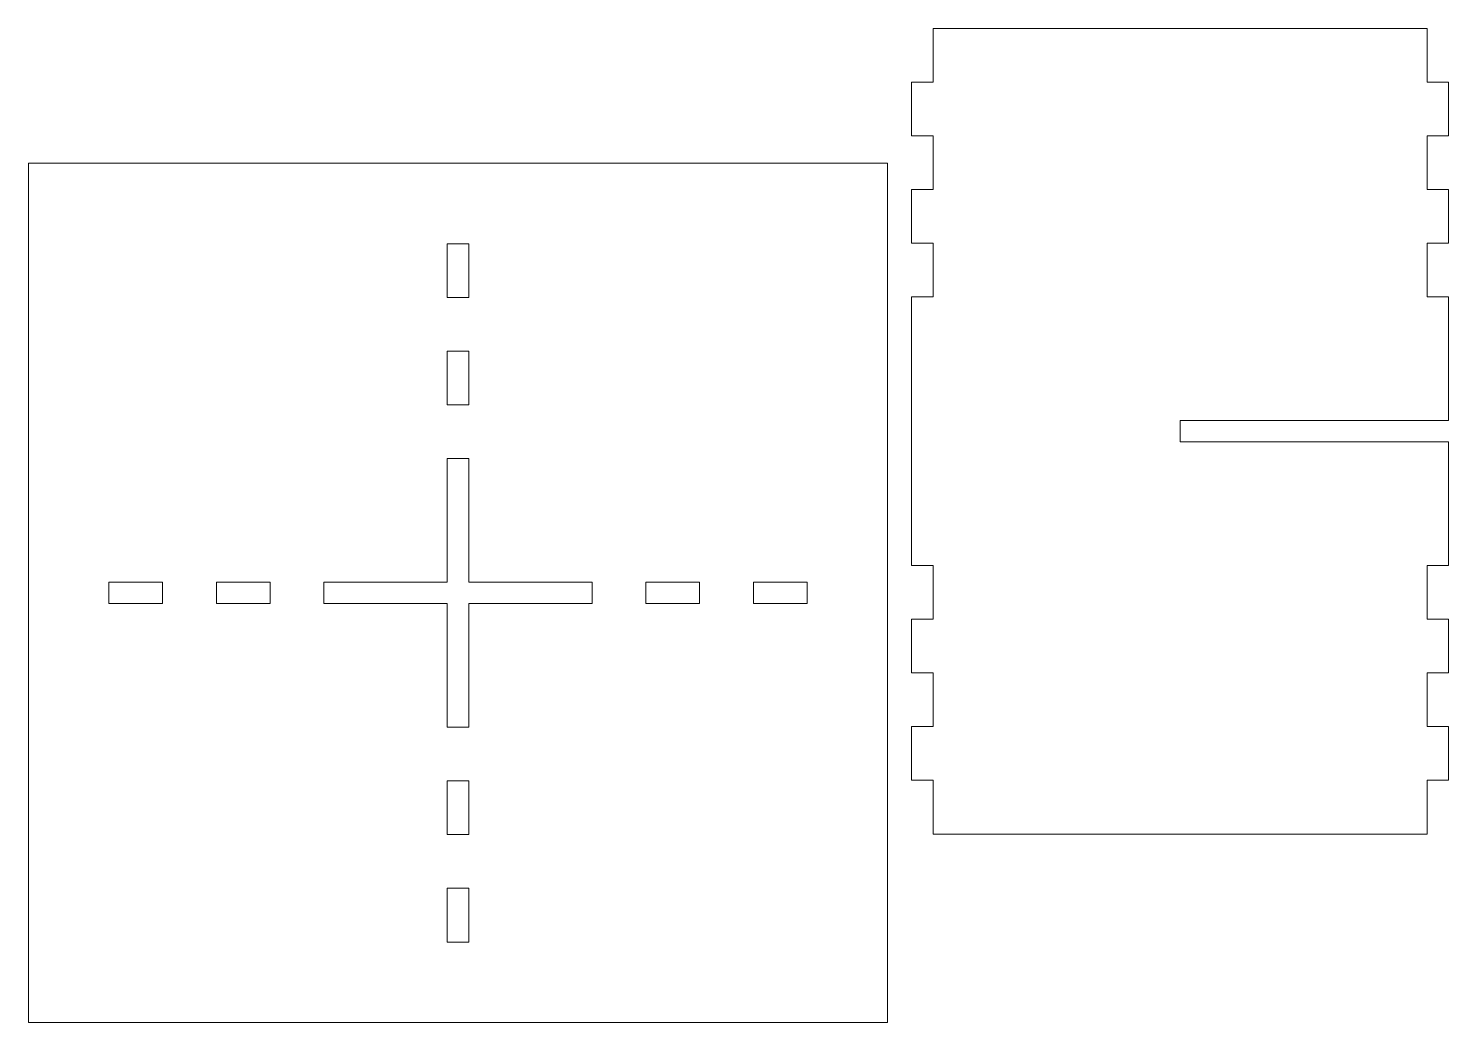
# Model space of a CAD drawing. Header units: millimetres. Extents: x 6 to 271, y 9 to 194.
import ezdxf

# ---------------------------------------------------------------- set-up
doc = ezdxf.new("R2010")
doc.units = ezdxf.units.MM

msp = doc.modelspace()

# ---------------------------------------------------------------- linework, layer by layer
at = {"color": 7, "linetype": 'Continuous', "lineweight": 15}
for p, q in [((174.93, 183.72), (174.93, 193.72)), ((174.93, 193.72), (266.93, 193.72)), ((266.93, 193.72), (266.93, 183.72)), ((170.93, 173.72), (170.93, 183.72)), ((170.93, 183.72), (174.93, 183.72)), ((266.93, 183.72), (270.93, 183.72)), ((270.93, 183.72), (270.93, 173.72)), ((174.93, 173.72), (170.93, 173.72)), ((174.93, 163.72), (174.93, 173.72)), ((266.93, 173.72), (266.93, 163.72)), ((270.93, 173.72), (266.93, 173.72)), ((6.46, 168.61), (6.46, 8.61)), ((166.46, 168.61), (6.46, 168.61)), ((166.46, 8.61), (166.46, 168.61)), ((170.93, 153.72), (170.93, 163.72)), ((170.93, 163.72), (174.93, 163.72)), ((266.93, 163.72), (270.93, 163.72)), ((270.93, 163.72), (270.93, 153.72)), ((88.46, 153.61), (84.46, 153.61)), ((84.46, 153.61), (84.46, 143.61)), ((88.46, 143.61), (88.46, 153.61)), ((174.93, 153.72), (170.93, 153.72)), ((174.93, 143.72), (174.93, 153.72)), ((270.93, 153.72), (266.93, 153.72)), ((266.93, 153.72), (266.93, 143.72)), ((84.46, 143.61), (88.46, 143.61)), ((170.93, 93.72), (170.93, 143.72)), ((170.93, 143.72), (174.93, 143.72)), ((266.93, 143.72), (270.93, 143.72)), ((270.93, 143.72), (270.93, 120.72)), ((84.46, 133.61), (84.46, 123.61)), ((88.46, 133.61), (84.46, 133.61)), ((88.46, 123.61), (88.46, 133.61)), ((84.46, 123.61), (88.46, 123.61)), ((270.93, 120.72), (220.93, 120.72)), ((220.93, 120.72), (220.93, 116.72)), ((220.93, 116.72), (270.93, 116.72)), ((270.93, 116.72), (270.93, 93.72)), ((84.46, 113.61), (84.46, 90.61)), ((88.46, 113.61), (84.46, 113.61)), ((88.46, 90.61), (88.46, 113.61)), ((174.93, 93.72), (170.93, 93.72)), ((174.93, 83.72), (174.93, 93.72)), ((266.93, 93.72), (266.93, 83.72)), ((270.93, 93.72), (266.93, 93.72)), ((21.46, 90.61), (21.46, 86.61)), ((31.46, 90.61), (21.46, 90.61)), ((31.46, 86.61), (31.46, 90.61)), ((41.46, 90.61), (41.46, 86.61)), ((51.46, 90.61), (41.46, 90.61)), ((51.46, 86.61), (51.46, 90.61)), ((61.46, 90.61), (61.46, 86.61)), ((84.46, 90.61), (61.46, 90.61)), ((111.46, 90.61), (88.46, 90.61)), ((111.46, 86.61), (111.46, 90.61)), ((121.46, 90.61), (121.46, 86.61)), ((131.46, 90.61), (121.46, 90.61)), ((131.46, 86.61), (131.46, 90.61)), ((151.46, 90.61), (141.46, 90.61)), ((141.46, 90.61), (141.46, 86.61)), ((151.46, 86.61), (151.46, 90.61)), ((21.46, 86.61), (31.46, 86.61)), ((41.46, 86.61), (51.46, 86.61)), ((61.46, 86.61), (84.46, 86.61)), ((84.46, 86.61), (84.46, 63.61)), ((88.46, 86.61), (111.46, 86.61)), ((88.46, 63.61), (88.46, 86.61)), ((121.46, 86.61), (131.46, 86.61)), ((141.46, 86.61), (151.46, 86.61)), ((170.93, 83.72), (174.93, 83.72)), ((170.93, 73.72), (170.93, 83.72)), ((266.93, 83.72), (270.93, 83.72)), ((270.93, 83.72), (270.93, 73.72)), ((174.93, 73.72), (170.93, 73.72)), ((174.93, 63.72), (174.93, 73.72)), ((270.93, 73.72), (266.93, 73.72)), ((266.93, 73.72), (266.93, 63.72)), ((84.46, 63.61), (88.46, 63.61)), ((170.93, 63.72), (174.93, 63.72)), ((170.93, 53.72), (170.93, 63.72)), ((266.93, 63.72), (270.93, 63.72)), ((270.93, 63.72), (270.93, 53.72)), ((88.46, 53.61), (84.46, 53.61)), ((84.46, 53.61), (84.46, 43.61)), ((88.46, 43.61), (88.46, 53.61)), ((174.93, 53.72), (170.93, 53.72)), ((174.93, 43.72), (174.93, 53.72)), ((270.93, 53.72), (266.93, 53.72)), ((266.93, 53.72), (266.93, 43.72)), ((84.46, 43.61), (88.46, 43.61)), ((266.93, 43.72), (174.93, 43.72)), ((84.46, 33.61), (84.46, 23.61)), ((88.46, 33.61), (84.46, 33.61)), ((88.46, 23.61), (88.46, 33.61)), ((84.46, 23.61), (88.46, 23.61)), ((6.46, 8.61), (166.46, 8.61))]:
    msp.add_line(p, q, dxfattribs=at)

doc.saveas('drawing.dxf')
